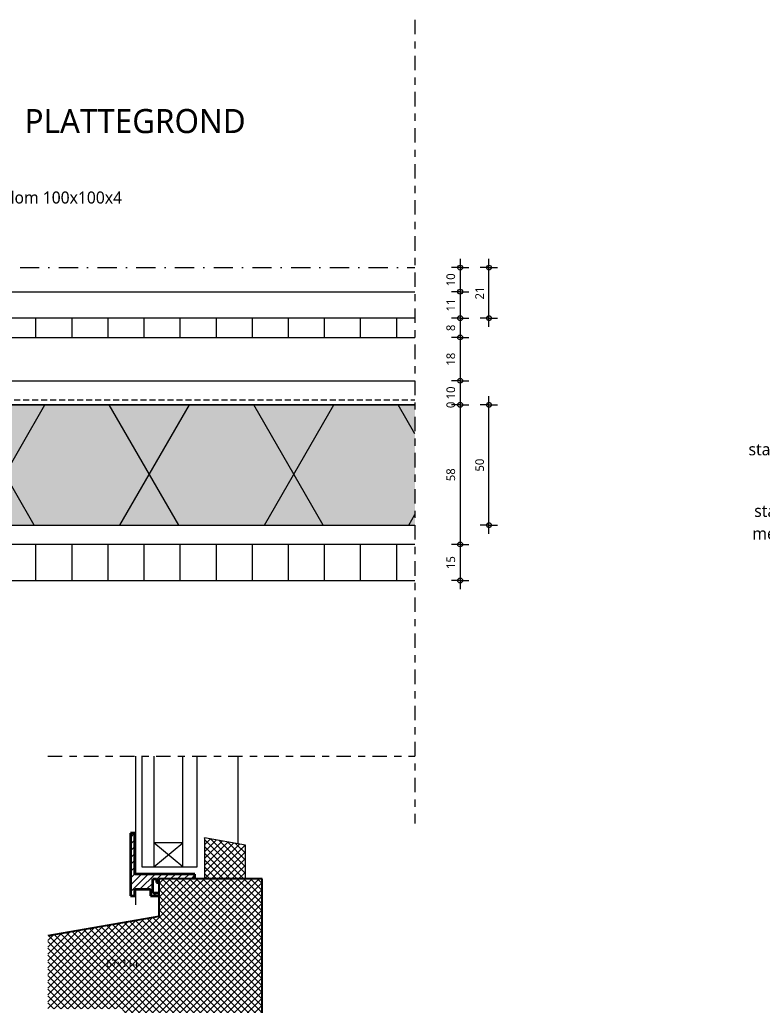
# Model space of a CAD drawing. Header units: millimetres. Extents: x 2457 to 4349, y 3067 to 7524.
# Drawn here: x 2828.3 to 3137, y 5395.4 to 5804.8 of the extents above; entities that cross this region are included whole.
import ezdxf

# ---------------------------------------------------------------- set-up
doc = ezdxf.new("R2010")
doc.units = ezdxf.units.MM
for name, pattern in [('MV_center', [15, 6, -3, 3, -3]), ('MV_hidden', [3.75, 2.5, -1.25]), ('MV_stramien', [16, 8, -4, 0, -4])]:
    doc.linetypes.add(name, pattern=pattern)
for name, color, linetype, lineweight in [('A-ANNO-DIMS', 211, 'Continuous', 13), ('A-ANNO-DIMS-2', 211, 'Continuous', 13), ('A-DETL', 90, 'Continuous', 13), ('A-DETL-GENF', 92, 'Continuous', 18), ('A-DETL-MEDM', 33, 'Continuous', 25), ('G-ANNO-TEXT', 231, 'Continuous', 13)]:
    doc.layers.add(name, color=color, linetype=linetype, lineweight=lineweight)
doc.styles.add('Segoe UI', font='segoeui.ttf', dxfattribs={"height": 3})
doc.styles.add('Segoe UI_1', font='segoeui.ttf', dxfattribs={"height": 3.6})
doc.styles.add('Segoe UI_3', font='segoeui.ttf', dxfattribs={"height": 5})
doc.styles.add('Segoe UI_4', font='segoeui.ttf', dxfattribs={"height": 10})
doc.dimstyles.new('1_8_mm', dxfattribs={"dimscale": 304.8, "dimtxt": 3.77051, "dimasz": 0.006562, "dimexe": 0.011811, "dimexo": 0.0625, "dimgap": 0.003281, "dimtad": 1, "dimdec": 0, "dimzin": 0, "dimdsep": 46, "dimtxsty": 'Segoe UI_1', "dimblk1": 'DOTBLANK', "dimblk2": 'DOTBLANK', "dimsah": 1, "dimcen": 0.09, "dimdle": 0.011811, "dimazin": 0, "dimtfac": 1, "dimtdec": 4, "dimtix": 1, "dimtmove": 0, "dimatfit": 3, "dimfxl": 0.011811, "dimfxlon": 1, "dimtvp": 1, "dimtfill": 1, "dimtolj": 1, "dimtzin": 0, "dimarcsym": 2})
doc.dimstyles.new('1_8_mm_3', dxfattribs={"dimscale": 304.8, "dimtxt": 3.77051, "dimasz": 0.006562, "dimexe": 0.011811, "dimexo": 0.0625, "dimgap": 0.003281, "dimtad": 1, "dimdec": 0, "dimzin": 0, "dimdsep": 46, "dimtxsty": 'Segoe UI_1', "dimblk1": 'DOTBLANK', "dimblk2": 'DOTBLANK', "dimsah": 1, "dimcen": 0.09, "dimdle": 0.011811, "dimazin": 0, "dimtfac": 1, "dimtdec": 4, "dimtix": 1, "dimtmove": 0, "dimatfit": 3, "dimfxl": 0.011811, "dimfxlon": 1, "dimtvp": 1, "dimtfill": 1, "dimtolj": 1, "dimtzin": 0, "dimarcsym": 2})
pattern_1 = [(45, (0, 0), (-1.41421356, 1.41421356), []), (135, (0, 0), (-1.41421356, -1.41421356), [])]

# ---------------------------------------------------------------- blocks, each defined once
blk = doc.blocks.new('31 dubbel_glas - Type 1-3252281-Details Strandbaak Strandhuis 2_0')
at = {"layer": 'A-DETL-GENF', "lineweight": 13}
for p, q in [((0, 0), (0, -23)), ((45.996094, 0), (0, 0)), ((45.996094, -5), (0, -5)), ((0, -5), (10, -17)), ((0, -17), (10, -5)), ((10, -17), (10, -5)), ((0, -17), (45.996094, -17)), ((0, -23), (45.996094, -23))]:
    blk.add_line(p, q, dxfattribs=at)
blk = doc.blocks.new('NLRS_00_DI_maskeer - Type 1-V33-Details Strandbaak Strandhuis 2_0')
at = {"layer": 'A-DETL-GENF', "linetype": 'MV_center'}
blk.add_line((56.91, 0), (209.53, 0), dxfattribs=at)
blk = doc.blocks.new('00 plaatmateriaal1 - d_15 mm-V34-Details Strandbaak Strandhuis 2_0')
at = {"layer": 'A-DETL-GENF', "lineweight": 13}
h = blk.add_hatch(dxfattribs=at)
h.set_pattern_fill('FP_1', color=256, style=0, pattern_type=2)
h.set_pattern_definition([(270, (0, 0), (-15, -9e-16), [])])
h.paths.add_polyline_path([(15, 15), (15, 0), (265.62, 0), (265.62, 15), (223.62, 15)])
at = {"layer": 'A-DETL-MEDM', "lineweight": 18}
for p, q in [((265.62, 15), (15, 15)), ((15, 0), (223.62, 0)), ((261.62, 0), (265.62, 0))]:
    blk.add_line(p, q, dxfattribs=at)
blk = doc.blocks.new('00 plaatmateriaal1 - d_8 mm-V35-Details Strandbaak Strandhuis 2_0')
at = {"layer": 'A-DETL-GENF', "lineweight": 13}
h = blk.add_hatch(dxfattribs=at)
h.set_pattern_fill('FP_2', color=256, style=0, pattern_type=2)
h.set_pattern_definition([(90, (0, 0), (-15, 9e-16), [])])
h.paths.add_polyline_path([(262.92, 0), (15, 0), (15, -8), (262.92, -8), (262.92, -4.25)])
at = {"layer": 'A-DETL-MEDM', "lineweight": 18}
for p, q in [((262.92, 0), (15, 0)), ((262.92, -4.25), (262.92, 0)), ((15, -8), (262.92, -8))]:
    blk.add_line(p, q, dxfattribs=at)
blk = doc.blocks.new('42_isolatie - Type 1-3252127-Details Strandbaak Strandhuis 2_0')
at = {"layer": 'A-DETL-GENF'}
blk.add_hatch(color=256, dxfattribs=at).paths.add_polyline_path([(208.9, 0.8), (208.9, 50.8), (0.28, 50.8), (0.28, 0.8), (2.28, 0.8)])
at = {"layer": 'A-DETL-GENF', "lineweight": 13}
h = blk.add_hatch(dxfattribs=at)
h.set_pattern_fill('FP_12', color=256, style=0, pattern_type=2)
h.set_pattern_definition([(60, (0, 0), (-45.033, 26), []), (120, (0, 0), (-45.033, -26), [])])
h.paths.add_polyline_path([(208.9, 0.8), (208.9, 50.8), (0.28, 50.8), (0.28, 0.8), (2.28, 0.8)])
at = {"layer": 'A-DETL-GENF'}
for p, q in [((2.28, 50.8), (0.28, 50.8)), ((0.28, 50.8), (0.28, 0.8)), ((208.9, 50.8), (2.28, 50.8)), ((208.9, 50.8), (2.28, 50.8)), ((0.28, 0.8), (208.9, 0.8)), ((0.28, 0.8), (208.9, 0.8))]:
    blk.add_line(p, q, dxfattribs=at)
blk = doc.blocks.new('NLRS_00_DI_maskeer - Type 1-V41-Details Strandbaak Strandhuis 2_0')
at = {"layer": 'A-DETL-GENF', "linetype": 'MV_center'}
blk.add_line((-100, 0), (234, 0), dxfattribs=at)
blk = doc.blocks.new('DIMBLOCK241-Details Strandbaak Strandhuis 2_0')
at = {"layer": 'A-ANNO-DIMS-2'}
for p, q in [((3011.36, 5705.45), (3011.36, 5691.85)), ((3011.36, 5701.85), (3007.76, 5701.85)), ((3011.36, 5701.85), (3014.96, 5701.85)), ((3011.36, 5691.85), (3007.76, 5691.85)), ((3011.36, 5691.85), (3014.96, 5691.85))]:
    blk.add_line(p, q, dxfattribs=at)
for centre in [(3011.36, 5701.85), (3011.36, 5691.85)]:
    blk.add_circle(centre, 1, dxfattribs=at)
at = {"layer": 'A-ANNO-DIMS-2', "color": 0, "insert": (3005.66, 5694.11), "char_height": 3.6, "width": 6.5813, "attachment_point": 1, "rotation": 90, "line_spacing_factor": 1.142579, "style": 'Segoe UI_1', "bg_fill": 3, "box_fill_scale": 1.25, "bg_fill_color": 9, "bg_fill_true_color": 13158600, "bg_fill_transparency": 0}
blk.add_mtext('10', dxfattribs=at)
blk = doc.blocks.new('_DotBlank')
at = {"color": 0, "linetype": 'ByBlock', "lineweight": -2}
blk.add_line((-0.5, 0), (-1, 0), dxfattribs=at)
blk.add_circle((0, 0), 0.5, dxfattribs=at)
blk = doc.blocks.new('DIMBLOCK242-Details Strandbaak Strandhuis 2_0')
at = {"layer": 'A-ANNO-DIMS-2'}
for p, q in [((3011.36, 5691.85), (3007.76, 5691.85)), ((3011.36, 5691.85), (3011.36, 5680.85)), ((3011.36, 5691.85), (3014.96, 5691.85)), ((3011.36, 5680.85), (3007.76, 5680.85)), ((3011.36, 5680.85), (3014.96, 5680.85))]:
    blk.add_line(p, q, dxfattribs=at)
for centre in [(3011.36, 5691.85), (3011.36, 5680.85)]:
    blk.add_circle(centre, 1, dxfattribs=at)
at = {"layer": 'A-ANNO-DIMS-2', "color": 0, "insert": (3005.66, 5683.61), "char_height": 3.6, "width": 6.5813, "attachment_point": 1, "rotation": 90, "line_spacing_factor": 1.142579, "style": 'Segoe UI_1', "bg_fill": 3, "box_fill_scale": 1.25, "bg_fill_color": 9, "bg_fill_true_color": 13158600, "bg_fill_transparency": 0}
blk.add_mtext('11', dxfattribs=at)
blk = doc.blocks.new('DIMBLOCK243-Details Strandbaak Strandhuis 2_0')
at = {"layer": 'A-ANNO-DIMS-2'}
for p, q in [((3011.36, 5680.85), (3007.76, 5680.85)), ((3011.36, 5680.85), (3011.36, 5672.85)), ((3011.36, 5680.85), (3014.96, 5680.85)), ((3011.36, 5672.85), (3007.76, 5672.85)), ((3011.36, 5672.85), (3014.96, 5672.85))]:
    blk.add_line(p, q, dxfattribs=at)
for centre in [(3011.36, 5680.85), (3011.36, 5672.85)]:
    blk.add_circle(centre, 1, dxfattribs=at)
at = {"layer": 'A-ANNO-DIMS-2', "color": 0, "insert": (3005.66, 5675.48), "char_height": 3.6, "width": 3.2906, "attachment_point": 1, "rotation": 90, "line_spacing_factor": 1.142579, "style": 'Segoe UI_1', "bg_fill": 3, "box_fill_scale": 1.25, "bg_fill_color": 9, "bg_fill_true_color": 13158600, "bg_fill_transparency": 0}
blk.add_mtext('8', dxfattribs=at)
blk = doc.blocks.new('DIMBLOCK244-Details Strandbaak Strandhuis 2_0')
at = {"layer": 'A-ANNO-DIMS-2'}
for p, q in [((3011.36, 5672.85), (3007.76, 5672.85)), ((3011.36, 5672.85), (3011.36, 5654.85)), ((3011.36, 5672.85), (3014.96, 5672.85)), ((3011.36, 5654.85), (3007.76, 5654.85)), ((3011.36, 5654.85), (3014.96, 5654.85))]:
    blk.add_line(p, q, dxfattribs=at)
for centre in [(3011.36, 5672.85), (3011.36, 5654.85)]:
    blk.add_circle(centre, 1, dxfattribs=at)
at = {"layer": 'A-ANNO-DIMS-2', "color": 0, "insert": (3005.66, 5661.11), "char_height": 3.6, "width": 6.5813, "attachment_point": 1, "rotation": 90, "line_spacing_factor": 1.142579, "style": 'Segoe UI_1', "bg_fill": 3, "box_fill_scale": 1.25, "bg_fill_color": 9, "bg_fill_true_color": 13158600, "bg_fill_transparency": 0}
blk.add_mtext('18', dxfattribs=at)
blk = doc.blocks.new('DIMBLOCK245-Details Strandbaak Strandhuis 2_0')
at = {"layer": 'A-ANNO-DIMS-2'}
for p, q in [((3011.36, 5654.85), (3007.76, 5654.85)), ((3011.36, 5654.85), (3011.36, 5644.85)), ((3011.36, 5654.85), (3014.96, 5654.85)), ((3011.36, 5644.85), (3007.76, 5644.85)), ((3011.36, 5644.85), (3014.96, 5644.85))]:
    blk.add_line(p, q, dxfattribs=at)
for centre in [(3011.36, 5654.85), (3011.36, 5644.85)]:
    blk.add_circle(centre, 1, dxfattribs=at)
at = {"layer": 'A-ANNO-DIMS-2', "color": 0, "insert": (3005.66, 5647.11), "char_height": 3.6, "width": 6.5813, "attachment_point": 1, "rotation": 90, "line_spacing_factor": 1.142579, "style": 'Segoe UI_1', "bg_fill": 3, "box_fill_scale": 1.25, "bg_fill_color": 9, "bg_fill_true_color": 13158600, "bg_fill_transparency": 0}
blk.add_mtext('10', dxfattribs=at)
blk = doc.blocks.new('DIMBLOCK246-Details Strandbaak Strandhuis 2_0')
at = {"layer": 'A-ANNO-DIMS-2'}
for q in [(3007.76, 5644.85), (3007.76, 5644.85), (3011.36, 5644.85), (3014.96, 5644.85), (3014.96, 5644.85)]:
    blk.add_line((3011.36, 5644.85), q, dxfattribs=at)
blk.add_circle((3011.36, 5644.85), 1, dxfattribs=at)
blk.add_circle((3011.36, 5644.85), 1, dxfattribs=at)
at = {"layer": 'A-ANNO-DIMS-2', "color": 0, "insert": (3005.66, 5643.48), "char_height": 3.6, "width": 3.2906, "attachment_point": 1, "rotation": 90, "line_spacing_factor": 1.142579, "style": 'Segoe UI_1', "bg_fill": 3, "box_fill_scale": 1.25, "bg_fill_color": 9, "bg_fill_true_color": 13158600, "bg_fill_transparency": 0}
blk.add_mtext('0', dxfattribs=at)
blk = doc.blocks.new('DIMBLOCK247-Details Strandbaak Strandhuis 2_0')
at = {"layer": 'A-ANNO-DIMS-2'}
for p, q in [((3011.36, 5644.85), (3007.76, 5644.85)), ((3011.36, 5644.85), (3011.36, 5586.85)), ((3011.36, 5644.85), (3014.96, 5644.85)), ((3011.36, 5586.85), (3007.76, 5586.85)), ((3011.36, 5586.85), (3014.96, 5586.85))]:
    blk.add_line(p, q, dxfattribs=at)
for centre in [(3011.36, 5644.85), (3011.36, 5586.85)]:
    blk.add_circle(centre, 1, dxfattribs=at)
at = {"layer": 'A-ANNO-DIMS-2', "color": 0, "insert": (3005.66, 5613.11), "char_height": 3.6, "width": 6.5813, "attachment_point": 1, "rotation": 90, "line_spacing_factor": 1.142579, "style": 'Segoe UI_1', "bg_fill": 3, "box_fill_scale": 1.25, "bg_fill_color": 9, "bg_fill_true_color": 13158600, "bg_fill_transparency": 0}
blk.add_mtext('58', dxfattribs=at)
blk = doc.blocks.new('DIMBLOCK248-Details Strandbaak Strandhuis 2_0')
at = {"layer": 'A-ANNO-DIMS-2'}
for p, q in [((3011.36, 5586.85), (3007.76, 5586.85)), ((3011.36, 5586.85), (3011.36, 5568.25)), ((3011.36, 5586.85), (3014.96, 5586.85)), ((3011.36, 5571.85), (3007.76, 5571.85)), ((3011.36, 5571.85), (3014.96, 5571.85))]:
    blk.add_line(p, q, dxfattribs=at)
for centre in [(3011.36, 5586.85), (3011.36, 5571.85)]:
    blk.add_circle(centre, 1, dxfattribs=at)
at = {"layer": 'A-ANNO-DIMS-2', "color": 0, "insert": (3005.66, 5576.61), "char_height": 3.6, "width": 6.5813, "attachment_point": 1, "rotation": 90, "line_spacing_factor": 1.142579, "style": 'Segoe UI_1', "bg_fill": 3, "box_fill_scale": 1.25, "bg_fill_color": 9, "bg_fill_true_color": 13158600, "bg_fill_transparency": 0}
blk.add_mtext('15', dxfattribs=at)
blk = doc.blocks.new('DIMBLOCK288-Details Strandbaak Strandhuis 2_0')
at = {"layer": 'A-ANNO-DIMS-2'}
for p, q in [((3023.36, 5677.25), (3023.36, 5705.45)), ((3023.36, 5701.85), (3019.76, 5701.85)), ((3023.36, 5701.85), (3026.96, 5701.85)), ((3023.36, 5680.85), (3019.76, 5680.85)), ((3023.36, 5680.85), (3026.96, 5680.85))]:
    blk.add_line(p, q, dxfattribs=at)
for centre in [(3023.36, 5701.85), (3023.36, 5680.85)]:
    blk.add_circle(centre, 1, dxfattribs=at)
at = {"layer": 'A-ANNO-DIMS-2', "color": 0, "insert": (3017.66, 5688.61), "char_height": 3.6, "width": 6.5813, "attachment_point": 1, "rotation": 90, "line_spacing_factor": 1.142579, "style": 'Segoe UI_1', "bg_fill": 3, "box_fill_scale": 1.25, "bg_fill_color": 9, "bg_fill_true_color": 13158600, "bg_fill_transparency": 0}
blk.add_mtext('21', dxfattribs=at)
blk = doc.blocks.new('DIMBLOCK295-Details Strandbaak Strandhuis 2_0')
at = {"layer": 'A-ANNO-DIMS-2'}
for p, q in [((3023.36, 5591.25), (3023.36, 5648.45)), ((3023.36, 5644.85), (3019.76, 5644.85)), ((3023.36, 5644.85), (3026.96, 5644.85)), ((3023.36, 5594.85), (3019.76, 5594.85)), ((3023.36, 5594.85), (3026.96, 5594.85))]:
    blk.add_line(p, q, dxfattribs=at)
for centre in [(3023.36, 5644.85), (3023.36, 5594.85)]:
    blk.add_circle(centre, 1, dxfattribs=at)
at = {"layer": 'A-ANNO-DIMS-2', "color": 0, "insert": (3017.66, 5617.11), "char_height": 3.6, "width": 6.5813, "attachment_point": 1, "rotation": 90, "line_spacing_factor": 1.142579, "style": 'Segoe UI_1', "bg_fill": 3, "box_fill_scale": 1.25, "bg_fill_color": 9, "bg_fill_true_color": 13158600, "bg_fill_transparency": 0}
blk.add_mtext('50', dxfattribs=at)

msp = doc.modelspace()

# ---------------------------------------------------------------- hatches: boundary and pattern name
at = {"layer": 'A-DETL-GENF', "lineweight": 13}
h = msp.add_hatch(dxfattribs=at)
h.set_pattern_fill('FP_22', color=250, style=0, pattern_type=2)
h.set_pattern_definition([(45, (0, 0), (-1.41421356, 1.41421356), [])])
h.paths.add_polyline_path([(2886.04, 5440.89), (2886.04, 5441.89), (2883.59, 5441.89), (2883.59, 5447.89), (2885.09, 5447.89), (2885.09, 5446.4), (2886.04, 5446.4), (2886.04, 5447.89), (2901.09, 5447.89), (2901.09, 5449.9), (2876.09, 5449.9), (2876.09, 5466.89), (2874.29, 5466.89), (2874.29, 5440.9), (2876.09, 5440.9), (2876.09, 5443.59), (2882.59, 5443.59), (2882.59, 5440.89)])
h = msp.add_hatch(dxfattribs=at)
h.set_pattern_fill('FP_3', color=250, style=0, pattern_type=2)
h.set_pattern_definition(pattern_1)
h.paths.add_polyline_path([(2905.09, 5447.89), (2922.09, 5447.89), (2922.09, 5461.9), (2905.09, 5464.89)])
h = msp.add_hatch(dxfattribs=at)
h.set_pattern_fill('FP_3', color=250, style=0, pattern_type=2)
h.set_pattern_definition(pattern_1)
h.paths.add_polyline_path([(2909.15, 5380.89), (2929.04, 5380.89), (2929.04, 5447.89), (2886.04, 5447.89), (2886.04, 5432.32), (2839.95, 5424.2), (2839.95, 5393.88), (2871.04, 5393.88), (2871.04, 5380.89)])

# ---------------------------------------------------------------- linework, layer by layer
at = {"layer": 'A-DETL', "linetype": 'MV_stramien', "lineweight": 18}
msp.add_line((2570.8, 5701.85), (2992.57, 5701.85), dxfattribs=at)
at = {"layer": 'A-DETL'}
msp.add_line((2741.95, 5691.85), (2992.57, 5691.85), dxfattribs=at)
at = {"layer": 'A-DETL', "lineweight": 18}
for p, q in [((2788.25, 5654.85), (2992.57, 5654.85)), ((2789.95, 5644.85), (2992.57, 5644.85)), ((2876.59, 5449.9), (2876.59, 5498.89)), ((2919.04, 5462.43), (2919.04, 5498.89)), ((2922.09, 5461.9), (2905.09, 5464.89)), ((2905.09, 5464.89), (2905.09, 5447.89)), ((2922.09, 5447.89), (2922.09, 5461.9)), ((2876.59, 5437.06), (2876.59, 5443.59))]:
    msp.add_line(p, q, dxfattribs=at)
at = {"layer": 'A-DETL', "linetype": 'MV_hidden', "lineweight": 18}
msp.add_line((2743.42, 5646.85), (2992.57, 5646.85), dxfattribs=at)
at = {"layer": 'A-DETL', "lineweight": 35}
for p, q in [((2876.09, 5466.89), (2874.29, 5466.89)), ((2874.29, 5466.89), (2874.29, 5440.9)), ((2876.09, 5449.9), (2876.09, 5466.89)), ((2901.09, 5449.9), (2876.09, 5449.9)), ((2883.59, 5441.89), (2883.59, 5447.89)), ((2883.59, 5447.89), (2885.09, 5447.89)), ((2885.09, 5447.89), (2885.09, 5446.4)), ((2885.09, 5446.4), (2886.04, 5446.4)), ((2901.09, 5447.89), (2901.09, 5449.9)), ((2876.09, 5440.9), (2876.09, 5443.59)), ((2876.09, 5443.59), (2882.59, 5443.59)), ((2882.59, 5443.59), (2882.59, 5440.89)), ((2874.29, 5440.9), (2876.09, 5440.9)), ((2882.59, 5440.89), (2886.04, 5440.89)), ((2886.04, 5441.89), (2883.59, 5441.89))]:
    msp.add_line(p, q, dxfattribs=at)
at = {"layer": 'A-DETL-MEDM'}
for p, q in [((2929.04, 5447.89), (2886.04, 5447.89)), ((2886.04, 5447.89), (2886.04, 5432.32)), ((2929.04, 5380.89), (2929.04, 5447.89)), ((2886.04, 5432.32), (2839.95, 5424.2))]:
    msp.add_line(p, q, dxfattribs=at)

# ---------------------------------------------------------------- block references
at = {"layer": 'A-DETL-GENF', "linetype": 'MV_center', "rotation": 270}
msp.add_blockref('NLRS_00_DI_maskeer - Type 1-V41-Details Strandbaak Strandhuis 2_0', (2992.57, 5704.85), dxfattribs=at)
at = {"layer": 'A-DETL-GENF'}
msp.add_blockref('42_isolatie - Type 1-3252127-Details Strandbaak Strandhuis 2_0', (2783.67, 5594.05), dxfattribs=at)
at = {"layer": 'A-DETL-GENF', "linetype": 'MV_center'}
msp.add_blockref('NLRS_00_DI_maskeer - Type 1-V33-Details Strandbaak Strandhuis 2_0', (2783.04, 5498.89), dxfattribs=at)
at = {"layer": 'A-DETL-GENF', "lineweight": 13, "rotation": 89.99999999999984}
msp.add_blockref('31 dubbel_glas - Type 1-3252281-Details Strandbaak Strandhuis 2_0', (2879.09, 5452.9), dxfattribs=at)
at = {"layer": 'A-DETL-MEDM', "lineweight": 18, "rotation": 180}
for name, p in [('00 plaatmateriaal1 - d_8 mm-V35-Details Strandbaak Strandhuis 2_0', (3007.57, 5672.85)), ('00 plaatmateriaal1 - d_15 mm-V34-Details Strandbaak Strandhuis 2_0', (3007.57, 5586.85))]:
    msp.add_blockref(name, p, dxfattribs=at)

# ---------------------------------------------------------------- texts
at = {"layer": 'G-ANNO-TEXT', "color": 7, "attachment_point": 1}
for s, insert, char_height, width, style in [('PLATTEGROND', (2830.29, 5767.74), 10, 117.2067, 'Segoe UI_4'), ('stalen kolom 100x100x4', (2796.82, 5733.48), 5, 90.751, 'Segoe UI_3'), ('stalen kolom 100x100x4', (3131.26, 5628.88), 5, 90.751, 'Segoe UI_3'), ('stalen hoeklijn 200*100', (3133.64, 5603.28), 5, 87.8649, 'Segoe UI_3'), ('met aangelaste lip 8*70', (3132.84, 5593.88), 5, 88.827, 'Segoe UI_3')]:
    msp.add_mtext(s, dxfattribs=dict(at, insert=insert, char_height=char_height, width=width, style=style))
at = {"layer": 'G-ANNO-TEXT', "color": 8, "insert": (2864.21, 5414.28), "char_height": 3, "width": 16.0338, "attachment_point": 1, "style": 'Segoe UI'}
msp.add_mtext('67x114', dxfattribs=at)

# ---------------------------------------------------------------- dimensions: what is measured, and where the dimension line sits
at = {"layer": 'A-ANNO-DIMS'}
dim = msp.add_linear_dim(base=(3011.36, 5691.85), p1=(3007.76, 5701.85), p2=(3007.76, 5691.85), angle=90, dimstyle='1_8_mm', override={"dimpost": '<>', "dimfxl": 10}, dxfattribs=at)
dim.commit()
dim.dimension.update_dxf_attribs({"geometry": 'DIMBLOCK241-Details Strandbaak Strandhuis 2_0', "text_midpoint": (3008.49, 5696.85)})

# ---------------------------------------------------------------- next in the draw order: dimensions: what is measured, and where the dimension line sits
dim = msp.add_linear_dim(base=(3011.36, 5680.85), p1=(3007.76, 5691.85), p2=(3007.76, 5680.85), angle=90, dimstyle='1_8_mm', override={"dimpost": '<>', "dimfxl": 11}, dxfattribs=at)
dim.commit()
dim.dimension.update_dxf_attribs({"geometry": 'DIMBLOCK242-Details Strandbaak Strandhuis 2_0', "text_midpoint": (3008.52, 5686.35)})

# ---------------------------------------------------------------- next in the draw order: dimensions: what is measured, and where the dimension line sits
dim = msp.add_linear_dim(base=(3011.36, 5672.85), p1=(3007.76, 5680.85), p2=(3007.76, 5672.85), angle=90, dimstyle='1_8_mm', override={"dimpost": '<>', "dimfxl": 8}, dxfattribs=at)
dim.commit()
dim.dimension.update_dxf_attribs({"geometry": 'DIMBLOCK243-Details Strandbaak Strandhuis 2_0', "text_midpoint": (3008.5, 5676.85)})

# ---------------------------------------------------------------- next in the draw order: dimensions: what is measured, and where the dimension line sits
for base, p1, p2, dimstyle, override, picture, middle in [((3023.36, 5701.85), (3019.76, 5680.85), (3019.76, 5701.85), '1_8_mm_3', {"dimpost": '<>', "dimfxl": 21}, 'DIMBLOCK288-Details Strandbaak Strandhuis 2_0', (3020.52, 5691.35)), ((3011.36, 5654.85), (3007.76, 5672.85), (3007.76, 5654.85), '1_8_mm', {"dimpost": '<>', "dimfxl": 18}, 'DIMBLOCK244-Details Strandbaak Strandhuis 2_0', (3008.49, 5663.85))]:
    dim = msp.add_linear_dim(base=base, p1=p1, p2=p2, angle=90, dimstyle=dimstyle, override=override, dxfattribs=at)
    dim.commit()
    dim.dimension.update_dxf_attribs({"geometry": picture, "text_midpoint": middle})

# ---------------------------------------------------------------- next in the draw order: dimensions: what is measured, and where the dimension line sits
dim = msp.add_linear_dim(base=(3011.36, 5644.85), p1=(3007.76, 5654.85), p2=(3007.76, 5644.85), angle=90, dimstyle='1_8_mm', override={"dimpost": '<>', "dimfxl": 10}, dxfattribs=at)
dim.commit()
dim.dimension.update_dxf_attribs({"geometry": 'DIMBLOCK245-Details Strandbaak Strandhuis 2_0', "text_midpoint": (3008.49, 5649.85)})

# ---------------------------------------------------------------- next in the draw order: dimensions: what is measured, and where the dimension line sits
dim = msp.add_linear_dim(base=(3007.75746282, 5644.84828293), p1=(3007.75746282, 5644.84828293), p2=(3007.75746282, 5644.84828293), dimstyle='1_8_mm', override={"dimpost": '<>', "dimfxl": 2.7285e-12}, dxfattribs=at)
dim.commit()
dim.dimension.update_dxf_attribs({"geometry": 'DIMBLOCK246-Details Strandbaak Strandhuis 2_0', "text_midpoint": (3007.75746282, 5647.70978921)})

# ---------------------------------------------------------------- next in the draw order: dimensions: what is measured, and where the dimension line sits
dim = msp.add_linear_dim(base=(3011.36, 5586.85), p1=(3007.76, 5644.85), p2=(3007.76, 5586.85), angle=90, dimstyle='1_8_mm', override={"dimpost": '<>', "dimfxl": 58}, dxfattribs=at)
dim.commit()
dim.dimension.update_dxf_attribs({"geometry": 'DIMBLOCK247-Details Strandbaak Strandhuis 2_0', "text_midpoint": (3008.5, 5615.85)})

# ---------------------------------------------------------------- next in the draw order: dimensions: what is measured, and where the dimension line sits
for base, p1, p2, dimstyle, override, picture, middle in [((3023.36, 5644.85), (3019.76, 5594.85), (3019.76, 5644.85), '1_8_mm_3', {"dimpost": '<>', "dimfxl": 50}, 'DIMBLOCK295-Details Strandbaak Strandhuis 2_0', (3020.5, 5619.85)), ((3011.36, 5571.85), (3007.76, 5586.85), (3007.76, 5571.85), '1_8_mm', {"dimpost": '<>', "dimfxl": 15}, 'DIMBLOCK248-Details Strandbaak Strandhuis 2_0', (3008.49, 5579.35))]:
    dim = msp.add_linear_dim(base=base, p1=p1, p2=p2, angle=90, dimstyle=dimstyle, override=override, dxfattribs=at)
    dim.commit()
    dim.dimension.update_dxf_attribs({"geometry": picture, "text_midpoint": middle})

doc.saveas('drawing.dxf')
